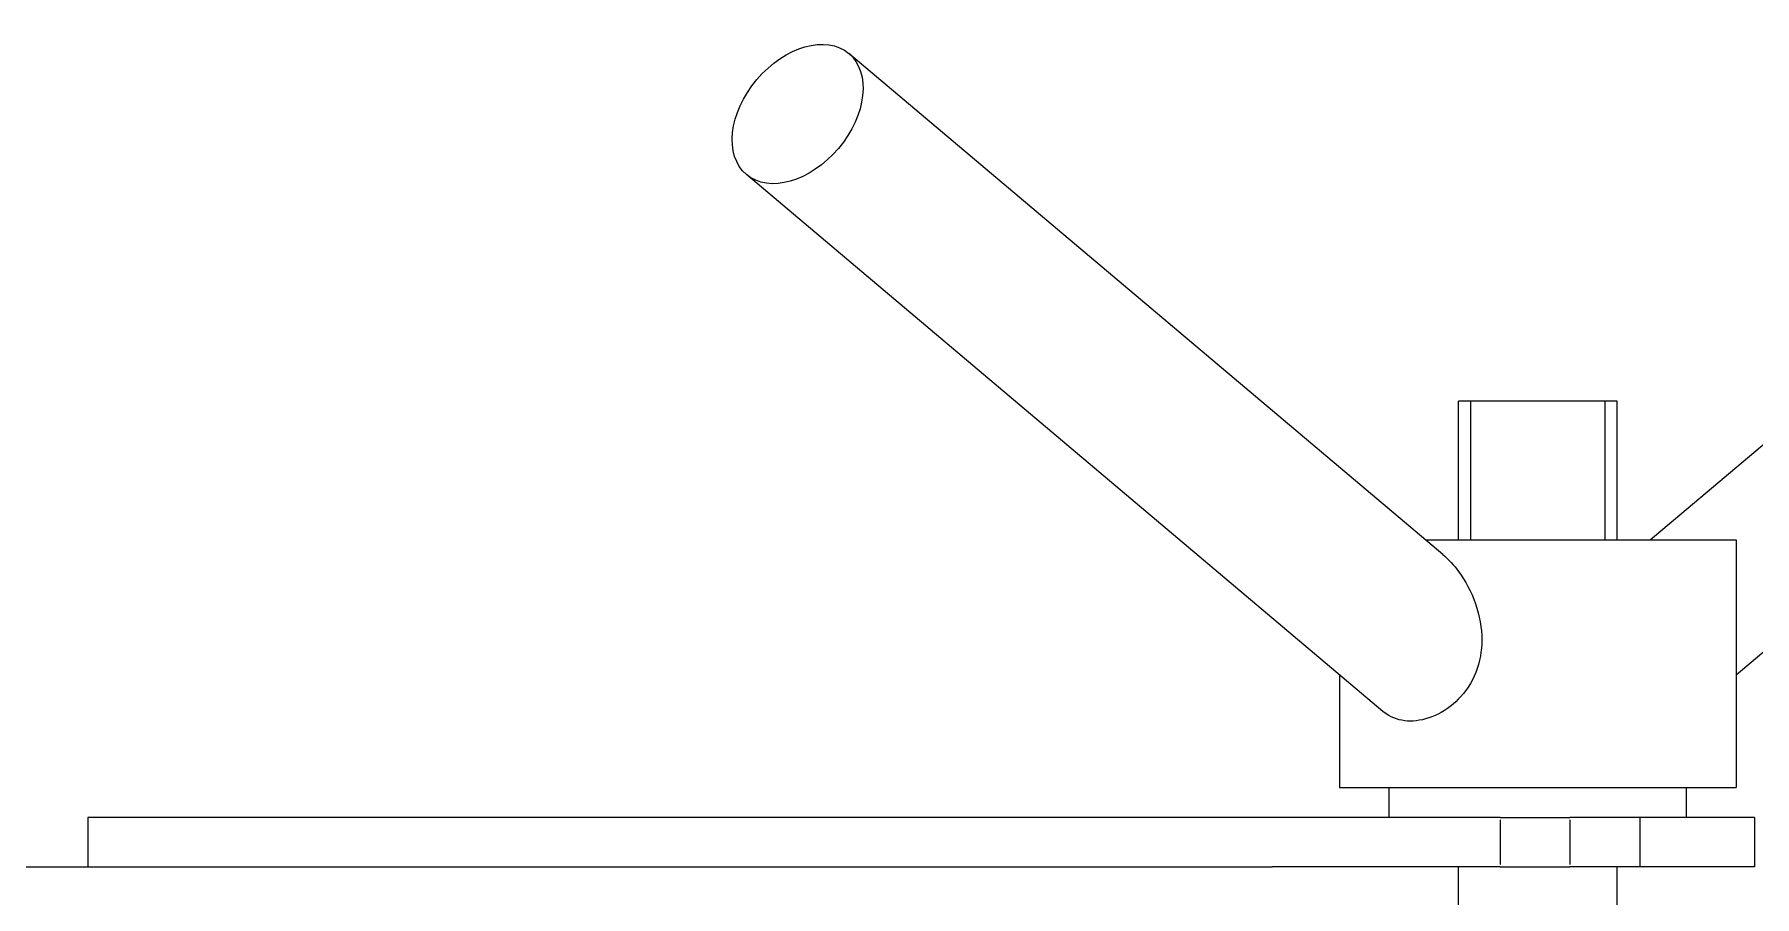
# Model space of a CAD drawing. Header units: millimetres. Extents: x 0 to 89100, y 0 to 63000.
# Drawn here: x 26010.8 to 26184.4, y 54169 to 54256 of the extents above; entities that cross this region are included whole.
import ezdxf

# ---------------------------------------------------------------- set-up
doc = ezdxf.new("R2010")
doc.units = ezdxf.units.MM
doc.header["$LTSCALE"] = 150
doc.layers.add('Visible', color=7, linetype='Continuous', lineweight=25)
doc.layers.add('Visible Narrow', color=7, linetype='Continuous', lineweight=18)

msp = doc.modelspace()

# ---------------------------------------------------------------- linework, layer by layer
at = {"layer": 'Visible'}
for p, q in [((26152.93, 54203.53), (26092.98, 54254.11)), ((26173.84, 54205.02), (26232.03, 54254.11)), ((26146.87, 54187.71), (26082.66, 54241.88)), ((26182.5, 54191.39), (26242.34, 54241.88)), ((26170.5, 54219.02), (26154.5, 54219.02)), ((26154.5, 54205.02), (26154.5, 54219.02)), ((26170.5, 54205.02), (26170.5, 54219.02)), ((26151.16, 54205.02), (26182.5, 54205.02)), ((26182.5, 54205.02), (26182.5, 54180.02)), ((26142.5, 54191.39), (26142.5, 54180.02)), ((26142.5, 54180.02), (26182.5, 54180.02)), ((26147.5, 54177.02), (26147.5, 54180.02)), ((26177.5, 54177.02), (26177.5, 54180.02)), ((26016.2, 54177.02), (26016.2, 54172.02)), ((26158.69, 54177.02), (26016.2, 54177.02)), ((26158.69, 54177.02), (26165.73, 54177.02)), ((26172.8, 54177.02), (26165.73, 54177.02)), ((26172.8, 54177.02), (26172.8, 54172.02)), ((26177.48, 54177.02), (26172.8, 54177.02)), ((26184.37, 54177.02), (26177.48, 54177.02)), ((26184.37, 54177.02), (26184.37, 54172.02)), ((25834.24, 54172.02), (26135.71, 54172.02)), ((26158.69, 54172.02), (26135.71, 54172.02)), ((26154.5, 54107.83), (26154.5, 54172.02)), ((26158.69, 54172.02), (26165.73, 54172.02)), ((26172.8, 54172.02), (26165.73, 54172.02)), ((26170.5, 54094.02), (26170.5, 54172.02)), ((26184.37, 54172.02), (26172.8, 54172.02))]:
    msp.add_line(p, q, dxfattribs=at)
msp.add_ellipse((26087.82, 54247.99), major_axis=(-5.16, -6.11), ratio=0.673411, dxfattribs=at)
msp.add_open_spline([(26152.93, 54203.53), (26153.51, 54203.04), (26154.05, 54202.44), (26155.19, 54200.9), (26155.79, 54199.78), (26156.62, 54197.38), (26156.85, 54196.12), (26156.85, 54193.85), (26156.66, 54192.7), (26155.83, 54190.6), (26155.2, 54189.66), (26153.81, 54188.25), (26152.98, 54187.67), (26151.28, 54186.92), (26150.41, 54186.73), (26148.88, 54186.73), (26148.11, 54186.92), (26147.25, 54187.41), (26147.06, 54187.55), (26146.87, 54187.71)], degree=3, knots=[1.784869, 1.784869, 1.784869, 1.784869, 2.022068, 2.022068, 2.378652, 2.378652, 2.735236, 2.735236, 3.057187, 3.057187, 3.379138, 3.379138, 3.679571, 3.679571, 3.980005, 3.980005, 4.280438, 4.280438, 4.375277, 4.375277, 4.375277, 4.375277], dxfattribs=at)
at = {"layer": 'Visible Narrow'}
for p, q in [((26155.71, 54219.02), (26155.71, 54205.02)), ((26169.3, 54205.02), (26169.3, 54219.02)), ((26158.69, 54176.77), (26158.69, 54172.27)), ((26165.73, 54176.77), (26165.73, 54172.27))]:
    msp.add_line(p, q, dxfattribs=at)

doc.saveas('drawing.dxf')
